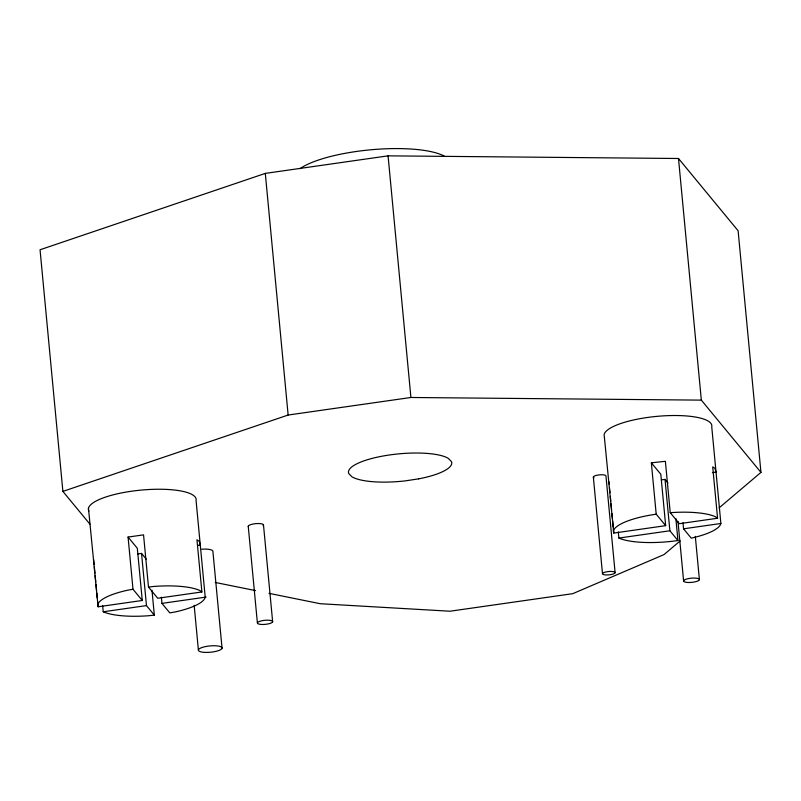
<?xml version="1.0" encoding="UTF-8"?>
<svg xmlns="http://www.w3.org/2000/svg" width="801" height="801" viewBox="0 0 801 801"><rect width="100%" height="100%" fill="white"/><g stroke="black" fill="none" stroke-linecap="round" stroke-linejoin="round"><path stroke-width="1.2" d="M680.189 540.885L664.039 554.582L572.755 593.671L449.982 611.223L320.26 603.724L268.986 593.341M719.148 507.844L760.95 472.39L738.111 230.758L678.497 158.498L388.074 155.845L265.301 173.396L40.05 249.762L62.889 491.393L89.912 524.154M62.889 491.393L288.14 415.038L410.913 397.486L701.336 400.13L760.95 472.39M88.46 508.305L98.102 606.798L142.258 600.48L132.996 589.256L128.07 537.07L143.549 534.858L148.485 587.043L157.737 598.267L201.892 591.959L196.956 539.764L199.269 541.336L200.28 545.01L197.807 545.361M132.996 589.256L127.239 590.297A54.128 14.378 -5.4 0 0 97.592 604.955M137.832 553.932L141.547 553.401L146.253 559.118M661.386 479.919L665.03 479.399L667.964 482.953M712.419 472.63L716.024 472.109L715.013 468.445L712.71 466.863L717.566 518.237L679.328 523.704L670.237 512.68L665.381 461.306L651.343 462.808L656.199 514.182L665.671 525.656L613.776 533.076L604.124 434.593A54.128 14.378 -5.4 0 1 661.095 416.019A54.128 14.378 -5.4 0 1 711.749 426.833L720.88 523.484A54.128 14.378 -5.4 0 1 691.243 538.142L683.553 528.82L682.973 522.703M103.219 611.784L146.473 605.596L154.323 615.118L148.245 615.769A54.128 14.378 -5.4 0 1 103.219 611.784L102.638 605.566M161.371 597.176L161.962 603.383L206.117 597.075M618.893 538.062L669.886 530.773L677.946 540.545A54.128 14.378 -5.4 0 1 618.893 538.062L618.312 531.944M683.553 528.82L720.88 523.484M148.485 587.043L154.563 586.392A54.128 14.378 -5.4 0 1 199.589 590.377L201.892 591.959M215.279 582.457L255.559 590.617M717.566 518.237L715.253 516.665A54.128 14.378 -5.4 0 0 670.237 512.68M651.343 462.808L660.815 474.282L665.671 525.656M128.07 537.07L137.321 548.284L142.258 600.48M161.962 603.383L169.812 612.905L175.569 611.864A54.128 14.378 -5.4 0 0 205.216 597.206L196.075 500.545A54.128 14.378 -5.4 0 0 140.135 490.192A54.128 14.378 -5.4 0 0 88.881 511.098M678.497 158.498L701.336 400.13M695.318 536.34L699.413 579.704A7.96 2.113 -5.4 0 1 687.148 582.427A7.96 2.113 -5.4 0 1 687.959 578.692A7.96 2.113 -5.4 0 1 699.413 579.704M677.976 521.371L683.603 580.845M675.864 518.527L677.946 540.545M665.03 479.399L669.886 530.773M608.92 481.701L609.15 484.154M609.491 487.819L609.951 492.715M610.302 496.38L610.762 501.276M610.993 503.719L611.574 509.837M611.924 513.501L612.385 518.397M612.615 520.84L613.196 526.958M613.426 529.411L613.776 533.076M615.108 572.735A6.348 1.682 -5.4 0 0 605.957 571.924A6.348 1.682 -5.4 0 0 605.316 574.908A6.348 1.682 -5.4 0 0 615.108 572.735L605.967 476.074A6.348 1.682 -5.4 0 0 598.377 474.983A6.348 1.682 -5.4 0 0 594.002 477.786M593.341 476.985L602.482 573.636M388.074 155.845L410.913 397.486M265.301 173.396L288.14 415.038M263.509 525.126L272.65 621.776A7.68 2.043 -5.4 0 1 260.806 624.41A7.68 2.043 -5.4 0 1 261.587 620.805A7.68 2.043 -5.4 0 1 272.65 621.776M248.24 526.227L257.381 622.878M222.057 648.229A11.905 3.164 -5.4 0 0 204.896 646.707A11.905 3.164 -5.4 0 0 203.694 652.304A11.905 3.164 -5.4 0 0 222.057 648.229L212.916 551.579A11.905 3.164 -5.4 0 0 201.772 549.196M194.162 605.326L198.378 649.931M151.98 590.257L154.323 615.118M141.547 553.401L146.473 605.596M93.637 559.569L94.107 564.545M94.348 567.028L94.929 573.236M95.169 575.729L95.75 581.937M95.99 584.42L96.571 590.637M96.811 593.12L97.281 598.097M97.632 601.821L98.102 606.798M248.39 526.748A7.68 2.043 -5.4 0 1 256.33 523.594A7.68 2.043 -5.4 0 1 263.139 525.686M613.266 531.243A54.128 14.378 -5.4 0 1 656.199 514.182M299.975 168.691A78.818 20.936 -5.4 0 1 372.715 149.617A78.818 20.936 -5.4 0 1 444.635 156.325M418.583 478.858L405.476 480.85A51.865 13.767 -5.4 0 1 351.879 476.755L348.735 473.521A51.865 13.767 -5.4 0 1 388.074 455.178A51.865 13.767 -5.4 0 1 448.33 458.382L451.474 461.616A51.865 13.767 -5.4 0 1 418.583 478.858"/></g></svg>
